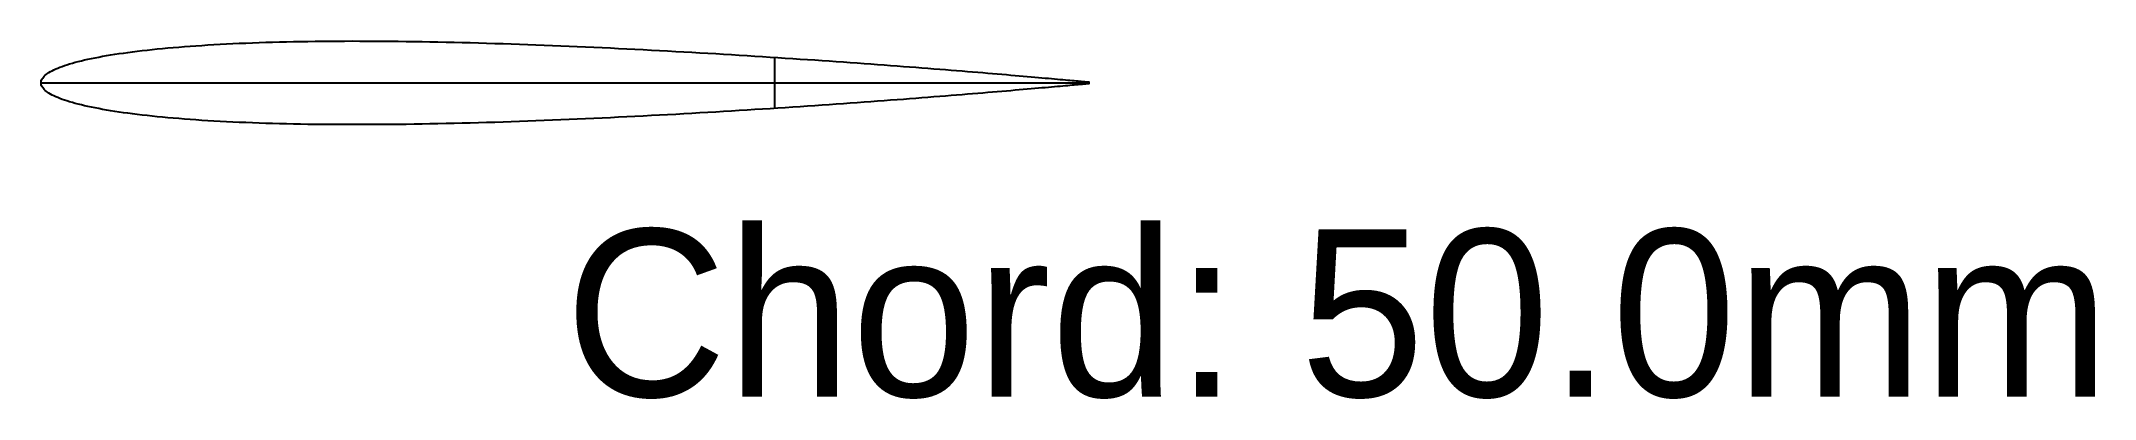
# Model space of a CAD drawing. Header units: metres. Extents: x 0 to 0.098, y -0.0151 to 0.002.
import ezdxf

# ---------------------------------------------------------------- set-up
doc = ezdxf.new("R2010")
doc.units = ezdxf.units.M
for name, color, linetype in [('CHORD_LINE', 3, 'Continuous'), ('DIMENSIONS', 4, 'Continuous'), ('MARKS', 2, 'Continuous')]:
    doc.layers.add(name, color=color, linetype=linetype)

msp = doc.modelspace()

# ---------------------------------------------------------------- linework, layer by layer
msp.add_lwpolyline([(0.013773, -0.001996), (0.013422, -0.001993), (0.013074, -0.001989), (0.012729, -0.001984), (0.012386, -0.001978), (0.012047, -0.001972), (0.011711, -0.001965), (0.011379, -0.001957), (0.011049, -0.001948), (0.010724, -0.001938), (0.010401, -0.001927), (0.010083, -0.001916), (0.009768, -0.001903), (0.009457, -0.00189), (0.00915, -0.001876), (0.008846, -0.001861), (0.008547, -0.001845), (0.008252, -0.001829), (0.007961, -0.001812), (0.007675, -0.001793), (0.007392, -0.001774), (0.007114, -0.001754), (0.006841, -0.001734), (0.006572, -0.001712), (0.006307, -0.00169), (0.006048, -0.001667), (0.005793, -0.001643), (0.005542, -0.001619), (0.005297, -0.001593), (0.005057, -0.001567), (0.004821, -0.00154), (0.004591, -0.001513), (0.004365, -0.001485), (0.004145, -0.001456), (0.00393, -0.001426), (0.00372, -0.001396), (0.003516, -0.001365), (0.003317, -0.001333), (0.003123, -0.001301), (0.002935, -0.001268), (0.002752, -0.001234), (0.002575, -0.0012), (0.002403, -0.001165), (0.002237, -0.00113), (0.002077, -0.001094), (0.001922, -0.001057), (0.001773, -0.00102), (0.00163, -0.000983), (0.001493, -0.000945), (0.001361, -0.000906), (0.001236, -0.000867), (0.001116, -0.000828), (0.001003, -0.000788), (0.000895, -0.000747), (0.000793, -0.000706), (0.000698, -0.000665), (0.000608, -0.000623), (0.000525, -0.000581), (0.000447, -0.000539), (0.000376, -0.000496), (0.000311, -0.000452), (0.000252, -0.000409), (0.000199, -0.000365), (0.000152, -0.00032), (0.000112, -0.000275), (0.000078, -0.00023), (0.00005, -0.000185), (0.000028, -0.000139), (0.000012, -0.000093), (0.000003, -0.000047), (0, 0), (0.000003, 0.000047), (0.000012, 0.000093), (0.000028, 0.000139), (0.00005, 0.000185), (0.000078, 0.00023), (0.000112, 0.000275), (0.000152, 0.00032), (0.000199, 0.000365), (0.000252, 0.000409), (0.000311, 0.000452), (0.000376, 0.000496), (0.000447, 0.000539), (0.000525, 0.000581), (0.000608, 0.000623), (0.000698, 0.000665), (0.000793, 0.000706), (0.000895, 0.000747), (0.001003, 0.000788), (0.001116, 0.000828), (0.001236, 0.000867), (0.001361, 0.000906), (0.001493, 0.000945), (0.00163, 0.000983), (0.001773, 0.00102), (0.001922, 0.001057), (0.002077, 0.001094), (0.002237, 0.00113), (0.002403, 0.001165), (0.002575, 0.0012), (0.002752, 0.001234), (0.002935, 0.001268), (0.003123, 0.001301), (0.003317, 0.001333), (0.003516, 0.001365), (0.00372, 0.001396), (0.00393, 0.001426), (0.004145, 0.001456), (0.004365, 0.001485), (0.004591, 0.001513), (0.004821, 0.00154), (0.005057, 0.001567), (0.005297, 0.001593), (0.005542, 0.001619), (0.005793, 0.001643), (0.006048, 0.001667), (0.006307, 0.00169), (0.006572, 0.001712), (0.006841, 0.001734), (0.007114, 0.001754), (0.007392, 0.001774), (0.007675, 0.001793), (0.007961, 0.001812), (0.008252, 0.001829), (0.008547, 0.001845), (0.008846, 0.001861), (0.00915, 0.001876), (0.009457, 0.00189), (0.009768, 0.001903), (0.010083, 0.001916), (0.010401, 0.001927), (0.010724, 0.001938), (0.011049, 0.001948), (0.011379, 0.001957), (0.011711, 0.001965), (0.012047, 0.001972), (0.012386, 0.001978), (0.012729, 0.001984), (0.013074, 0.001989), (0.013422, 0.001993), (0.013773, 0.001996), (0.014128, 0.001998), (0.014484, 0.002), (0.014844, 0.002001), (0.015205, 0.002), (0.01557, 0.002), (0.015936, 0.001998), (0.016305, 0.001996), (0.016677, 0.001992), (0.01705, 0.001989), (0.017425, 0.001984), (0.017802, 0.001979), (0.018181, 0.001972), (0.018561, 0.001966), (0.018943, 0.001958), (0.019327, 0.00195), (0.019712, 0.001941), (0.020099, 0.001932), (0.020486, 0.001922), (0.020875, 0.001911), (0.021265, 0.0019), (0.021655, 0.001888), (0.022047, 0.001875), (0.022439, 0.001862), (0.022832, 0.001849), (0.023225, 0.001835), (0.023619, 0.00182), (0.024014, 0.001805), (0.024408, 0.001789), (0.024803, 0.001773), (0.025197, 0.001756), (0.025592, 0.001739), (0.025986, 0.001722), (0.026381, 0.001704), (0.026775, 0.001686), (0.027168, 0.001667), (0.027561, 0.001648), (0.027953, 0.001628), (0.028345, 0.001609), (0.028735, 0.001589), (0.029125, 0.001568), (0.029514, 0.001547), (0.029901, 0.001527), (0.030288, 0.001505), (0.030673, 0.001484), (0.031057, 0.001462), (0.031439, 0.00144), (0.031819, 0.001418), (0.032198, 0.001396), (0.032575, 0.001373), (0.03295, 0.00135), (0.033323, 0.001327), (0.033695, 0.001304), (0.034064, 0.001281), (0.03443, 0.001258), (0.034795, 0.001235), (0.035156, 0.001211), (0.035516, 0.001188), (0.035872, 0.001164), (0.036227, 0.00114), (0.036578, 0.001117), (0.036926, 0.001093), (0.037271, 0.001069), (0.037614, 0.001046), (0.037953, 0.001022), (0.038289, 0.000998), (0.038621, 0.000974), (0.038951, 0.000951), (0.039276, 0.000927), (0.039599, 0.000904), (0.039917, 0.00088), (0.040232, 0.000857), (0.040543, 0.000834), (0.04085, 0.000811), (0.041154, 0.000788), (0.041453, 0.000765), (0.041748, 0.000743), (0.042039, 0.00072), (0.042325, 0.000698), (0.042608, 0.000676), (0.042886, 0.000654), (0.043159, 0.000632), (0.043428, 0.000611), (0.043693, 0.000589), (0.043952, 0.000568), (0.044207, 0.000548), (0.044458, 0.000527), (0.044703, 0.000507), (0.044943, 0.000487), (0.045179, 0.000468), (0.045409, 0.000448), (0.045635, 0.000429), (0.045855, 0.000411), (0.04607, 0.000393), (0.04628, 0.000375), (0.046484, 0.000357), (0.046683, 0.00034), (0.046877, 0.000323), (0.047065, 0.000307), (0.047248, 0.000291), (0.047425, 0.000275), (0.047597, 0.00026), (0.047763, 0.000246), (0.047923, 0.000231), (0.048078, 0.000218), (0.048227, 0.000204), (0.04837, 0.000191), (0.048507, 0.000179), (0.048639, 0.000167), (0.048764, 0.000156), (0.048884, 0.000145), (0.048997, 0.000135), (0.049105, 0.000125), (0.049207, 0.000115), (0.049302, 0.000107), (0.049392, 0.000098), (0.049475, 0.000091), (0.049553, 0.000084), (0.049624, 0.000077), (0.049689, 0.000071), (0.049748, 0.000065), (0.049801, 0.000061), (0.049848, 0.000056), (0.049888, 0.000052), (0.049922, 0.000049), (0.04995, 0.000047), (0.049972, 0.000045), (0.049988, 0.000043), (0.049997, 0.000042), (0.05, 0.000042), (0.05, -0.000042), (0.049997, -0.000042), (0.049988, -0.000043), (0.049972, -0.000045), (0.04995, -0.000047), (0.049922, -0.000049), (0.049888, -0.000052), (0.049848, -0.000056), (0.049801, -0.000061), (0.049748, -0.000065), (0.049689, -0.000071), (0.049624, -0.000077), (0.049553, -0.000084), (0.049475, -0.000091), (0.049392, -0.000098), (0.049302, -0.000107), (0.049207, -0.000115), (0.049105, -0.000125), (0.048997, -0.000135), (0.048884, -0.000145), (0.048764, -0.000156), (0.048639, -0.000167), (0.048507, -0.000179), (0.04837, -0.000191), (0.048227, -0.000204), (0.048078, -0.000218), (0.047923, -0.000231), (0.047763, -0.000246), (0.047597, -0.00026), (0.047425, -0.000275), (0.047248, -0.000291), (0.047065, -0.000307), (0.046877, -0.000323), (0.046683, -0.00034), (0.046484, -0.000357), (0.04628, -0.000375), (0.04607, -0.000393), (0.045855, -0.000411), (0.045635, -0.000429), (0.045409, -0.000448), (0.045179, -0.000468), (0.044943, -0.000487), (0.044703, -0.000507), (0.044458, -0.000527), (0.044207, -0.000548), (0.043952, -0.000568), (0.043693, -0.000589), (0.043428, -0.000611), (0.043159, -0.000632), (0.042886, -0.000654), (0.042608, -0.000676), (0.042325, -0.000698), (0.042039, -0.00072), (0.041748, -0.000743), (0.041453, -0.000765), (0.041154, -0.000788), (0.04085, -0.000811), (0.040543, -0.000834), (0.040232, -0.000857), (0.039917, -0.00088), (0.039599, -0.000904), (0.039276, -0.000927), (0.038951, -0.000951), (0.038621, -0.000974), (0.038289, -0.000998), (0.037953, -0.001022), (0.037614, -0.001046), (0.037271, -0.001069), (0.036926, -0.001093), (0.036578, -0.001117), (0.036227, -0.00114), (0.035872, -0.001164), (0.035516, -0.001188), (0.035156, -0.001211), (0.034795, -0.001235), (0.03443, -0.001258), (0.034064, -0.001281), (0.033695, -0.001304), (0.033323, -0.001327), (0.03295, -0.00135), (0.032575, -0.001373), (0.032198, -0.001396), (0.031819, -0.001418), (0.031439, -0.00144), (0.031057, -0.001462), (0.030673, -0.001484), (0.030288, -0.001505), (0.029901, -0.001527), (0.029514, -0.001547), (0.029125, -0.001568), (0.028735, -0.001589), (0.028345, -0.001609), (0.027953, -0.001628), (0.027561, -0.001648), (0.027168, -0.001667), (0.026775, -0.001686), (0.026381, -0.001704), (0.025986, -0.001722), (0.025592, -0.001739), (0.025197, -0.001756), (0.024803, -0.001773), (0.024408, -0.001789), (0.024014, -0.001805), (0.023619, -0.00182), (0.023225, -0.001835), (0.022832, -0.001849), (0.022439, -0.001862), (0.022047, -0.001875), (0.021655, -0.001888), (0.021265, -0.0019), (0.020875, -0.001911), (0.020486, -0.001922), (0.020099, -0.001932), (0.019712, -0.001941), (0.019327, -0.00195), (0.018943, -0.001958), (0.018561, -0.001966), (0.018181, -0.001972), (0.017802, -0.001979), (0.017425, -0.001984), (0.01705, -0.001989), (0.016677, -0.001992), (0.016305, -0.001996), (0.016017, -0.001997), (0.014, -0.001997), (0.013773, -0.001996)], close=True)
at = {"layer": 'CHORD_LINE'}
msp.add_line((0, 0), (0.05, 0), dxfattribs=at)
at = {"layer": 'MARKS'}
msp.add_line((0.035, 0.001221), (0.035, -0.001221), dxfattribs=at)

# ---------------------------------------------------------------- texts
at = {"layer": 'DIMENSIONS'}
msp.add_text('Chord: 50.0mm', height=0.008, dxfattribs=at).set_placement((0.025, -0.015))

doc.saveas('drawing.dxf')
